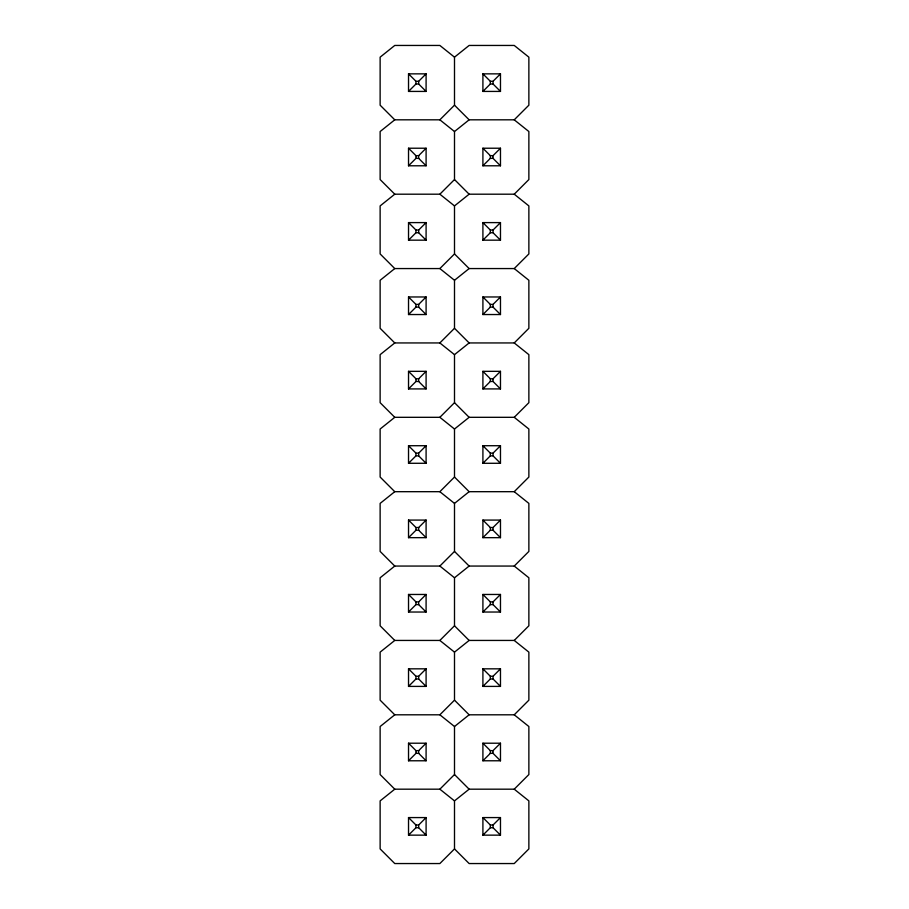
<?xml version="1.0" encoding="UTF-8"?>
<svg xmlns="http://www.w3.org/2000/svg" width="909" height="909" viewBox="0 0 909 909"><rect width="100%" height="100%" fill="white"/><g stroke="black" fill="none" stroke-linecap="round" stroke-linejoin="round"><path stroke-width="1.36" d="M408.527 91.423L415.97 83.98L418.663 83.98L426.094 91.423L426.094 73.856L408.527 73.856L408.527 91.423L426.094 91.423M408.527 73.856L415.97 81.287L418.663 81.287L426.094 73.856M394.767 194.196L380.132 179.55L380.132 131.532L394.767 119.818L439.865 119.818L454.5 105.183L454.5 57.165L469.135 45.45L514.233 45.45L528.868 57.165L528.868 105.183L514.233 119.818L469.135 119.818L454.5 131.532L454.5 179.55L439.865 194.196L394.767 194.196L380.132 205.911L380.132 253.929L394.767 268.564L439.865 268.564L454.5 280.279L454.5 328.297L469.135 342.943L514.233 342.943L528.868 354.658L528.868 402.676L514.233 417.311L469.135 417.311L454.5 429.025L454.5 477.043L439.865 491.689L394.767 491.689L380.132 503.404L380.132 551.422L394.767 566.057L439.865 566.057L454.5 577.772L454.5 625.79L439.865 640.436L394.767 640.436L380.132 652.139L380.132 700.169L394.767 714.804L439.865 714.804L454.5 726.518L454.5 774.536L439.865 789.182L394.767 789.182L380.132 800.886L380.132 848.915L394.767 863.55L439.865 863.55L454.5 848.915L454.5 800.886L469.135 789.182L514.233 789.182L528.868 800.886L528.868 848.915L514.233 863.55L469.135 863.55L454.5 848.915M408.527 165.79L415.97 158.359L418.663 158.359L426.094 165.79L408.527 165.79L408.527 148.224L426.094 148.224L426.094 165.79M408.527 148.224L415.97 155.666L418.663 155.666L426.094 148.224M482.906 91.423L490.337 83.98L493.03 83.98L500.473 91.423L482.906 91.423L482.906 73.856L500.473 73.856L500.473 91.423M482.906 73.856L490.337 81.287L493.03 81.287L500.473 73.856M408.527 240.169L415.97 232.727L415.97 230.034L408.527 222.603L408.527 240.169L426.094 240.169L426.094 222.603L408.527 222.603M415.97 230.034L418.663 230.034L426.094 222.603M482.906 165.79L490.337 158.359L493.03 158.359L500.473 165.79L482.906 165.79L482.906 148.224L500.473 148.224L500.473 165.79M493.03 158.359L493.03 155.666L500.473 148.224M439.865 268.564L454.5 253.929L454.5 205.911L469.135 194.196L514.233 194.196L528.868 205.911L528.868 253.929L514.233 268.564L469.135 268.564L454.5 280.279M514.233 194.196L528.868 179.55L528.868 131.532L514.233 119.818M408.527 314.537L415.97 307.106L418.663 307.106L426.094 314.537L426.094 296.97L408.527 296.97L408.527 314.537L426.094 314.537M408.527 296.97L415.97 304.413L418.663 304.413L426.094 296.97M482.906 240.169L490.337 232.727L493.03 232.727L500.473 240.169L482.906 240.169L482.906 222.603L500.473 222.603L500.473 240.169M493.03 232.727L493.03 230.034L500.473 222.603M454.5 429.025L439.865 417.311L394.767 417.311L380.132 402.676L380.132 354.658L394.767 342.943L439.865 342.943L454.5 328.297M408.527 388.916L415.97 381.473L418.663 381.473L426.094 388.916L408.527 388.916L408.527 371.338L426.094 371.338L426.094 388.916M408.527 371.338L415.97 378.78L418.663 378.78L426.094 371.338M482.906 314.537L490.337 307.106L493.03 307.106L500.473 314.537L482.906 314.537L482.906 296.97L500.473 296.97L500.473 314.537M482.906 296.97L490.337 304.413L493.03 304.413L500.473 296.97M439.865 417.311L454.5 402.676L454.5 354.658L469.135 342.943M514.233 342.943L528.868 328.297L528.868 280.279L514.233 268.564M408.527 463.283L415.97 455.852L418.663 455.852L426.094 463.283L408.527 463.283L408.527 445.717L426.094 445.717L426.094 463.283M418.663 455.852L418.663 453.148L426.094 445.717M482.906 388.916L490.337 381.473L493.03 381.473L500.473 388.916L500.473 371.338L482.906 371.338L482.906 388.916L500.473 388.916M482.906 371.338L490.337 378.78L493.03 378.78L500.473 371.338M408.527 537.662L415.97 530.22L418.663 530.22L426.094 537.662L408.527 537.662L408.527 520.084L426.094 520.084L426.094 537.662M408.527 520.084L415.97 527.527L418.663 527.527L426.094 520.084M482.906 463.283L490.337 455.852L493.03 455.852L500.473 463.283L500.473 445.717L482.906 445.717L482.906 463.283L500.473 463.283M482.906 445.717L490.337 453.148L493.03 453.148L500.473 445.717M439.865 566.057L454.5 551.422L454.5 503.404L469.135 491.689L514.233 491.689L528.868 503.404L528.868 551.422L514.233 566.057L469.135 566.057L454.5 577.772M514.233 491.689L528.868 477.043L528.868 429.025L514.233 417.311M408.527 612.03L415.97 604.587L415.97 601.894L408.527 594.463L426.094 594.463L426.094 612.03L408.527 612.03L408.527 594.463M426.094 612.03L418.663 604.587L418.663 601.894L426.094 594.463M482.906 537.662L490.337 530.22L493.03 530.22L500.473 537.662L482.906 537.662L482.906 520.084L500.473 520.084L500.473 537.662M482.906 520.084L490.337 527.527L493.03 527.527L500.473 520.084M408.527 686.397L415.97 678.966L415.97 676.273L408.527 668.831L408.527 686.397L426.094 686.397L426.094 668.831L408.527 668.831M415.97 676.273L418.663 676.273L426.094 668.831M482.906 612.03L490.337 604.587L490.337 601.894L482.906 594.463L500.473 594.463L500.473 612.03L482.906 612.03L482.906 594.463M500.473 612.03L493.03 604.587L493.03 601.894L500.473 594.463M439.865 714.804L454.5 700.169L454.5 652.139L469.135 640.436L514.233 640.436L528.868 652.139L528.868 700.169L514.233 714.804L469.135 714.804L454.5 726.518M514.233 640.436L528.868 625.79L528.868 577.772L514.233 566.057M408.527 760.776L415.97 753.334L418.663 753.334L426.094 760.776L426.094 743.21L408.527 743.21L408.527 760.776L426.094 760.776M408.527 743.21L415.97 750.641L418.663 750.641L426.094 743.21M482.906 686.397L490.337 678.966L490.337 676.273L482.906 668.831L500.473 668.831L500.473 686.397L482.906 686.397L482.906 668.831M490.337 676.273L493.03 676.273L500.473 668.831M408.527 835.144L415.97 827.713L415.97 825.02L408.527 817.577L426.094 817.577L426.094 835.144L408.527 835.144L408.527 817.577M426.094 835.144L418.663 827.713L418.663 825.02L426.094 817.577M482.906 760.776L490.337 753.334L493.03 753.334L500.473 760.776L500.473 743.21L482.906 743.21L482.906 760.776L500.473 760.776M482.906 743.21L490.337 750.641L493.03 750.641L500.473 743.21M514.233 789.182L528.868 774.536L528.868 726.518L514.233 714.804M482.906 835.144L490.337 827.713L490.337 825.02L482.906 817.577L500.473 817.577L500.473 835.144L482.906 835.144L482.906 817.577M500.473 835.144L493.03 827.713L493.03 825.02L500.473 817.577M394.767 268.564L380.132 280.279L380.132 328.297L394.767 342.943M394.767 417.311L380.132 429.025L380.132 477.043L394.767 491.689M394.767 566.057L380.132 577.772L380.132 625.79L394.767 640.436M394.767 714.804L380.132 726.518L380.132 774.536L394.767 789.182M482.906 148.224L490.337 155.666L493.03 155.666M482.906 222.603L490.337 230.034L493.03 230.034M415.97 232.727L418.663 232.727L426.094 240.169M408.527 445.717L415.97 453.148L418.663 453.148M415.97 601.894L418.663 601.894M490.337 601.894L493.03 601.894M415.97 604.587L418.663 604.587M490.337 604.587L493.03 604.587M415.97 678.966L418.663 678.966L426.094 686.397M490.337 678.966L493.03 678.966L500.473 686.397M415.97 825.02L418.663 825.02M490.337 825.02L493.03 825.02M415.97 827.713L418.663 827.713M490.337 827.713L493.03 827.713M454.5 57.165L439.865 45.45L394.767 45.45L380.132 57.165L380.132 105.183L394.767 119.818M439.865 119.818L454.5 131.532M439.865 194.196L454.5 205.911M439.865 342.943L454.5 354.658M439.865 491.689L454.5 503.404M439.865 640.436L454.5 652.139M439.865 789.182L454.5 800.886M454.5 105.183L469.135 119.818M454.5 179.55L469.135 194.196M454.5 253.929L469.135 268.564M454.5 402.676L469.135 417.311M454.5 477.043L469.135 491.689M454.5 551.422L469.135 566.057M454.5 625.79L469.135 640.436M454.5 700.169L469.135 714.804M454.5 774.536L469.135 789.182M493.03 81.287L493.03 83.98M493.03 304.413L493.03 307.106M493.03 378.78L493.03 381.473M493.03 453.148L493.03 455.852M493.03 527.527L493.03 530.22M493.03 676.273L493.03 678.966M493.03 750.641L493.03 753.334M490.337 81.287L490.337 83.98M490.337 155.666L490.337 158.359M490.337 230.034L490.337 232.727M490.337 304.413L490.337 307.106M490.337 378.78L490.337 381.473M490.337 453.148L490.337 455.852M490.337 527.527L490.337 530.22M490.337 750.641L490.337 753.334M418.663 81.287L418.663 83.98M418.663 155.666L418.663 158.359M418.663 230.034L418.663 232.727M418.663 304.413L418.663 307.106M418.663 378.78L418.663 381.473M418.663 527.527L418.663 530.22M418.663 676.273L418.663 678.966M418.663 750.641L418.663 753.334M415.97 81.287L415.97 83.98M415.97 155.666L415.97 158.359M415.97 304.413L415.97 307.106M415.97 378.78L415.97 381.473M415.97 453.148L415.97 455.852M415.97 527.527L415.97 530.22M415.97 750.641L415.97 753.334"/></g></svg>
